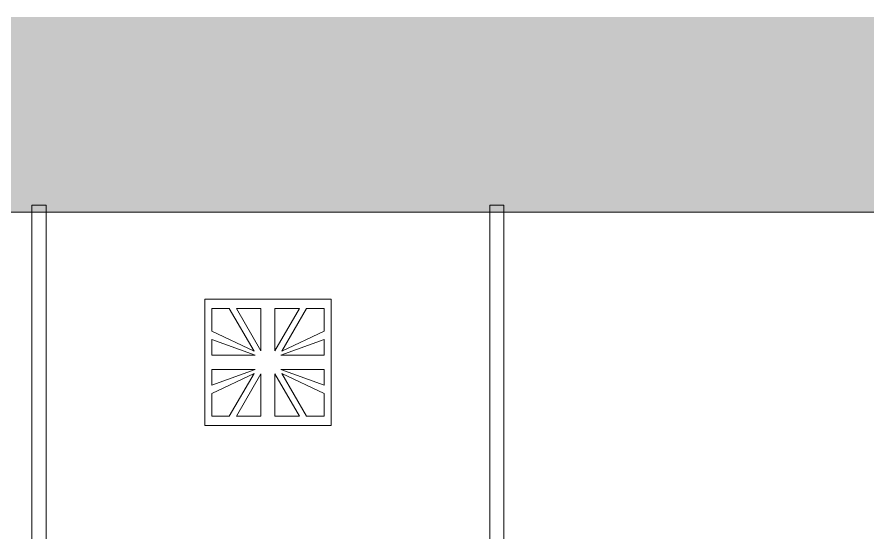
# Model space of a CAD drawing. Header units: inches. Extents: x -1569 to 1282, y -721 to 887.
# Drawn here: x -990.4 to -930, y 444.2 to 480.9 of the extents above; entities that cross this region are included whole.
import ezdxf

# ---------------------------------------------------------------- set-up
doc = ezdxf.new("R2010")
doc.units = ezdxf.units.IN
doc.header["$MEASUREMENT"] = 0
for name, color, linetype, lineweight in [('A-WALL', 113, 'Continuous', 13), ('A-WALL-PATT', 111, 'Continuous', 13), ('I-WALL', 2, 'Continuous', 13), ('P-SANR-FIXT', 6, 'Continuous', 13)]:
    doc.layers.add(name, color=color, linetype=linetype, lineweight=lineweight)

# ---------------------------------------------------------------- blocks, each defined once
blk = doc.blocks.new('Floor Drain 9L x 9W - Floor Drain 9L x 9W-V6-FIRST FLOOR POWER _ SIGNAL')
at = {"layer": 'P-SANR-FIXT', "lineweight": 9}
for p, q in [((4.5, 4.5), (-4.5, 4.5)), ((-4.5, 4.5), (-4.5, -4.5)), ((4.5, -4.5), (4.5, 4.5)), ((-4, 2.21), (-4, 3.828)), ((-4, 3.828), (-2.75, 3.828)), ((-2.75, 3.828), (-0.986, 0.805)), ((-0.495, 0.828), (-2.245, 3.828)), ((-2.245, 3.828), (-0.495, 3.828)), ((-0.495, 3.828), (-0.495, 0.828)), ((0.495, 3.828), (2.245, 3.828)), ((2.245, 3.828), (0.495, 0.828)), ((0.495, 0.828), (0.495, 3.828)), ((0.986, 0.805), (2.75, 3.828)), ((2.75, 3.828), (4, 3.828)), ((4, 3.828), (4, 2.21)), ((-0.986, 0.805), (-4, 2.21)), ((4, 2.21), (0.986, 0.805)), ((-4, 1.629), (-0.909, 0.504)), ((-4, 0.504), (-4, 1.629)), ((0.909, 0.504), (4, 1.629)), ((4, 1.629), (4, 0.504)), ((-0.909, 0.504), (-4, 0.504)), ((4, 0.504), (0.909, 0.504)), ((-4, -1.629), (-4, -0.504)), ((-4, -0.504), (-0.909, -0.504)), ((-0.909, -0.504), (-4, -1.629)), ((4, -1.629), (0.909, -0.504)), ((0.909, -0.504), (4, -0.504)), ((4, -0.504), (4, -1.629)), ((-4, -2.21), (-0.986, -0.805)), ((-0.986, -0.805), (-2.75, -3.828)), ((-2.245, -3.828), (-0.495, -0.828)), ((-0.495, -0.828), (-0.495, -3.828)), ((0.495, -3.828), (0.495, -0.828)), ((0.495, -0.828), (2.245, -3.828)), ((2.75, -3.828), (0.986, -0.805)), ((0.986, -0.805), (4, -2.21)), ((-4, -3.828), (-4, -2.21)), ((4, -2.21), (4, -3.828)), ((-2.75, -3.828), (-4, -3.828)), ((-0.495, -3.828), (-2.245, -3.828)), ((2.245, -3.828), (0.495, -3.828)), ((4, -3.828), (2.75, -3.828)), ((-4.5, -4.5), (4.5, -4.5))]:
    blk.add_line(p, q, dxfattribs=at)

msp = doc.modelspace()

# ---------------------------------------------------------------- hatches: boundary and pattern name
at = {"layer": 'A-WALL-PATT', "lineweight": 9}
h = msp.add_hatch(color=7, dxfattribs=at)
h.paths.add_polyline_path([(-1012.809, 467.036), (-903.055, 467.036), (-903.055, 480.911), (-1021.447, 480.911), (-1021.447, 467.036)], flags=0)
h.paths.add_polyline_path([(-864.18, 467.036), (-736.366, 467.036), (-736.366, 480.911), (-864.555, 480.911), (-864.555, 467.036)], flags=0)

# ---------------------------------------------------------------- linework, layer by layer
at = {"layer": 'A-WALL'}
for p, q in [((-989.379, 467.536), (-989.379, 467.036)), ((-988.379, 467.536), (-988.379, 467.036)), ((-956.811, 467.536), (-956.811, 467.036)), ((-955.811, 467.536), (-955.811, 467.036))]:
    msp.add_line(p, q, dxfattribs=at)
at = {"layer": 'A-WALL', "color": 8, "lineweight": 20}
msp.add_line((-1021.447, 467.036), (-923.742, 467.036), dxfattribs=at)
at = {"layer": 'I-WALL', "lineweight": 9}
for p, q in [((-989.379, 467.536), (-988.379, 467.536)), ((-956.811, 467.536), (-955.811, 467.536))]:
    msp.add_line(p, q, dxfattribs=at)
at = {"layer": 'I-WALL'}
for p, q in [((-989.379, 467.036), (-989.379, 410.411)), ((-988.379, 410.366), (-988.379, 467.036)), ((-956.811, 467.036), (-956.811, 410.411)), ((-955.811, 409.739), (-955.811, 467.036))]:
    msp.add_line(p, q, dxfattribs=at)

# ---------------------------------------------------------------- block references
at = {"layer": 'P-SANR-FIXT', "lineweight": 9}
msp.add_blockref('Floor Drain 9L x 9W - Floor Drain 9L x 9W-V6-FIRST FLOOR POWER _ SIGNAL', (-972.595, 456.358), dxfattribs=at)

doc.saveas('drawing.dxf')
